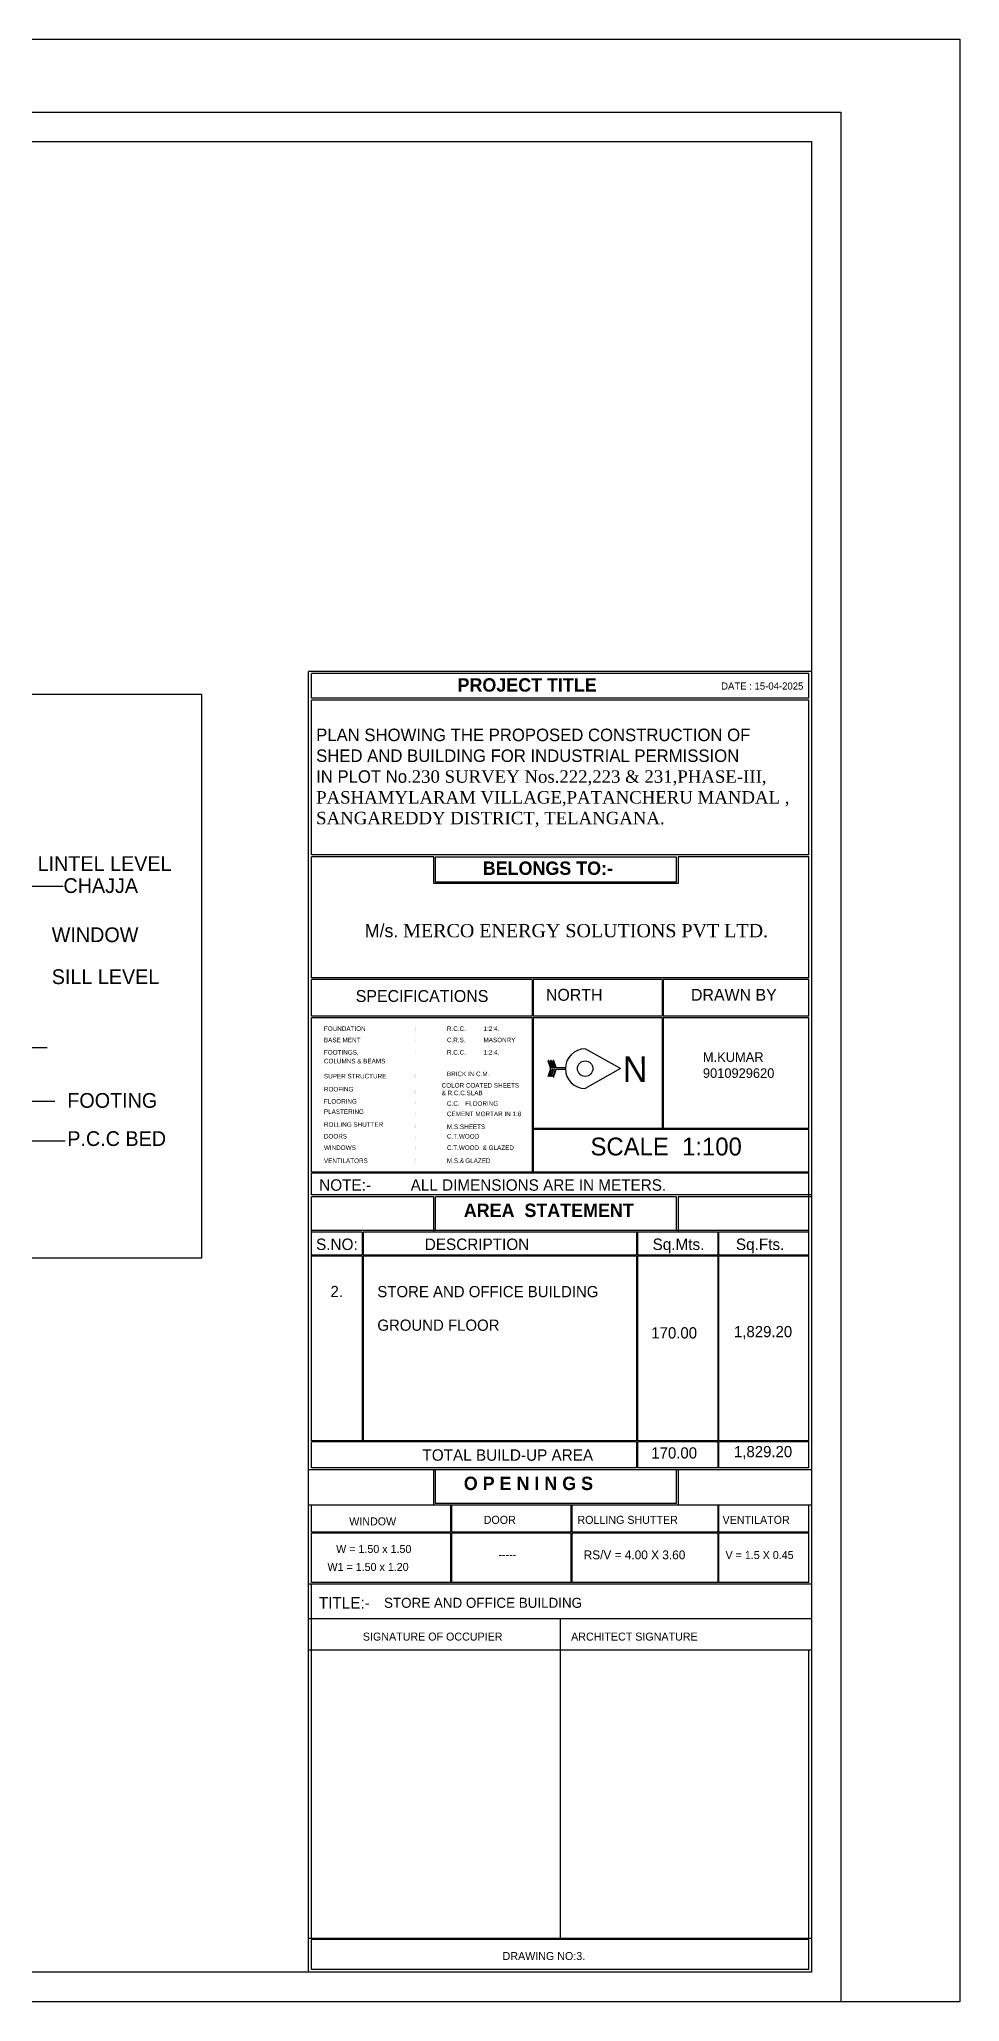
# Model space of a CAD drawing. Header units: metres. Extents: x 4203 to 4342, y -2959 to -2859.
# Drawn here: x 4325.99 to 4341.58, y -2957.99 to -2924.77 of the extents above; entities that cross this region are included whole.
import ezdxf

# ---------------------------------------------------------------- set-up
doc = ezdxf.new("R2010")
doc.units = ezdxf.units.M
doc.header["$LTSCALE"] = 0.1
doc.layers.get('0').update_dxf_attribs({"true_color": 0xffffff})
doc.layers.add('__BN_BuildingPlan', color=52, linetype='Continuous', true_color=0xbdbd00)
doc.layers.add('__BN_Section', color=75, linetype='Continuous', true_color=0x6b8156)
doc.styles.add('2', font='swisscl.ttf', dxfattribs={"height": 2.5})
doc.styles.get("Standard").update_dxf_attribs({"font": 'times.ttf'})
doc.styles.add('style6', font='times.ttf')

# ---------------------------------------------------------------- blocks, each defined once
blk = doc.blocks.new('GG')
at = {"color": 5, "ltscale": 0.13}
for p, q in [((0, 0), (0.212, 0.096)), ((0.202, 0.052), (0, 0)), ((3.279, 0), (0, 0)), ((0, 0), (0.212, -0.096)), ((0.202, -0.052), (0, 0)), ((0.212, 0.096), (0.202, 0.052)), ((0.212, -0.096), (0.202, -0.052))]:
    blk.add_line(p, q, dxfattribs=at)
at = {"color": 5}
blk.add_line((0.144, 0.067, -0.002), (0.144, -0.043, -0.002), dxfattribs=at)

msp = doc.modelspace()

# ---------------------------------------------------------------- linework, layer by layer
for p, q in [((4339.065, -2935.478), (4330.551, -2935.478)), ((4330.551, -2957.49), (4330.551, -2935.478)), ((4339.018, -2935.509), (4330.598, -2935.509)), ((4330.598, -2935.929), (4330.598, -2935.509)), ((4339.018, -2935.929), (4339.018, -2935.509)), ((4339.018, -2935.929), (4330.598, -2935.929)), ((4339.018, -2935.961), (4330.598, -2935.961)), ((4330.598, -2938.58), (4330.598, -2935.961)), ((4339.018, -2938.58), (4339.018, -2935.961)), ((4339.018, -2938.58), (4330.598, -2938.58)), ((4330.598, -2940.658), (4330.598, -2938.611)), ((4332.668, -2938.611), (4330.598, -2938.611)), ((4339.018, -2938.611), (4336.807, -2938.611)), ((4339.018, -2940.658), (4339.018, -2938.611)), ((4339.018, -2940.658), (4330.598, -2940.658)), ((4330.598, -2941.307), (4330.598, -2940.689)), ((4334.335, -2940.689), (4330.598, -2940.689)), ((4336.537, -2940.689), (4334.351, -2940.689)), ((4339.018, -2940.689), (4336.552, -2940.689)), ((4339.018, -2941.307), (4339.018, -2940.689)), ((4334.335, -2941.307), (4330.598, -2941.307)), ((4330.598, -2943.948), (4330.598, -2941.338)), ((4334.335, -2941.338), (4330.598, -2941.338)), ((4336.537, -2941.307), (4334.351, -2941.307)), ((4336.537, -2941.338), (4334.351, -2941.338)), ((4339.018, -2941.307), (4336.552, -2941.307)), ((4339.018, -2941.338), (4336.552, -2941.338)), ((4339.018, -2943.205), (4339.018, -2941.338)), ((4339.018, -2943.948), (4339.018, -2943.221)), ((4330.598, -2944.334), (4330.598, -2943.964)), ((4339.018, -2948.499), (4339.018, -2943.964)), ((4330.598, -2948.499), (4330.598, -2944.365)), ((4337.477, -2944.967), (4331.474, -2944.967)), ((4330.598, -2948.955), (4330.598, -2948.515)), ((4339.018, -2948.955), (4339.018, -2948.515)), ((4330.598, -2950.042), (4330.598, -2949.588)), ((4339.018, -2950.042), (4339.018, -2949.588)), ((4330.598, -2950.893), (4330.598, -2950.058)), ((4339.018, -2950.893), (4339.018, -2950.058)), ((4330.598, -2956.921), (4330.598, -2950.924)), ((4339.018, -2956.921), (4339.018, -2952.037)), ((4330.598, -2957.443), (4330.598, -2956.936)), ((4339.018, -2957.443), (4339.018, -2956.936)), ((4339.018, -2957.443), (4330.598, -2957.443)), ((4339.065, -2957.49), (4330.551, -2957.49))]:
    msp.add_line(p, q)
at = {"color": 6}
msp.add_line((4322.848, -2941.838), (4326.121, -2941.838), dxfattribs=at)
for points in [[(4298.255, -2926.006), (4339.565, -2926.006), (4339.565, -2957.99), (4298.255, -2957.99)], [(4298.755, -2926.506), (4339.065, -2926.506), (4339.065, -2957.49), (4298.755, -2957.49)], [(4332.699, -2938.611), (4336.776, -2938.611), (4336.776, -2939.043), (4332.699, -2939.043)]]:
    msp.add_lwpolyline(points, close=True)
for points in [[(4336.807, -2938.611), (4336.807, -2939.065), (4332.668, -2939.065), (4332.668, -2938.611)], [(4334.335, -2940.689), (4334.335, -2941.307)], [(4334.351, -2940.689), (4334.351, -2941.307)], [(4336.537, -2940.689), (4336.537, -2941.307)], [(4336.552, -2940.689), (4336.552, -2941.307)], [(4334.335, -2941.338), (4334.335, -2943.948)], [(4334.351, -2941.338), (4334.351, -2943.205)], [(4336.537, -2941.338), (4336.537, -2943.205)], [(4336.552, -2941.338), (4336.552, -2943.205)], [(4334.351, -2943.205), (4339.018, -2943.205)], [(4334.351, -2943.221), (4334.351, -2943.948)], [(4334.351, -2943.221), (4339.018, -2943.221)], [(4334.335, -2943.948), (4330.598, -2943.948)], [(4339.018, -2943.964), (4330.598, -2943.964)], [(4339.018, -2943.948), (4334.351, -2943.948)], [(4339.065, -2944.334), (4330.598, -2944.334)], [(4332.668, -2944.365), (4330.598, -2944.365)], [(4332.668, -2944.967), (4332.668, -2944.365)], [(4336.776, -2944.365), (4332.699, -2944.365)], [(4332.699, -2944.935), (4332.699, -2944.365)], [(4336.776, -2944.365), (4336.776, -2944.935)], [(4336.807, -2944.334), (4336.807, -2944.335)], [(4339.065, -2944.365), (4336.807, -2944.365)], [(4336.807, -2944.365), (4336.807, -2944.967)], [(4339.018, -2944.935), (4330.598, -2944.935)], [(4331.459, -2944.967), (4330.598, -2944.967)], [(4331.459, -2944.967), (4331.459, -2945.355)], [(4331.474, -2944.967), (4331.474, -2945.355)], [(4336.101, -2944.967), (4336.101, -2945.355)], [(4336.117, -2944.967), (4336.117, -2945.355)], [(4337.477, -2944.967), (4337.477, -2945.355)], [(4339.018, -2944.967), (4337.493, -2944.967)], [(4337.493, -2944.967), (4337.493, -2945.355)], [(4331.459, -2945.355), (4330.598, -2945.355)], [(4331.459, -2945.371), (4330.598, -2945.371)], [(4331.459, -2945.371), (4331.459, -2948.499)], [(4336.101, -2945.355), (4331.474, -2945.355)], [(4331.474, -2945.371), (4331.474, -2948.499)], [(4336.101, -2945.371), (4331.474, -2945.371)], [(4336.101, -2945.371), (4336.101, -2948.499)], [(4337.477, -2945.355), (4336.117, -2945.355)], [(4337.477, -2945.371), (4336.117, -2945.371)], [(4336.117, -2945.371), (4336.117, -2948.499)], [(4337.477, -2945.371), (4337.477, -2948.499)], [(4339.018, -2945.355), (4337.493, -2945.355)], [(4339.018, -2945.371), (4337.493, -2945.371)], [(4337.493, -2945.371), (4337.493, -2948.499)], [(4331.459, -2948.499), (4330.598, -2948.499)], [(4336.101, -2948.499), (4331.474, -2948.499)], [(4337.477, -2948.499), (4336.117, -2948.499)], [(4339.018, -2948.499), (4337.493, -2948.499)], [(4336.101, -2948.515), (4330.598, -2948.515)], [(4336.101, -2948.515), (4336.101, -2948.955)], [(4336.117, -2948.515), (4336.117, -2948.955)], [(4337.477, -2948.515), (4336.117, -2948.515)], [(4337.477, -2948.515), (4337.477, -2948.955)], [(4337.493, -2948.515), (4337.493, -2948.955)], [(4339.018, -2948.515), (4337.493, -2948.515)], [(4339.065, -2948.986), (4330.551, -2948.986)], [(4336.101, -2948.955), (4330.598, -2948.955)], [(4332.668, -2949.588), (4332.668, -2948.986)], [(4336.776, -2948.986), (4336.776, -2949.556), (4332.699, -2949.556), (4332.699, -2948.986)], [(4337.477, -2948.955), (4336.117, -2948.955)], [(4336.807, -2948.986), (4336.807, -2949.588)], [(4339.018, -2948.955), (4337.493, -2948.955)], [(4339.065, -2949.588), (4330.551, -2949.588)], [(4332.953, -2949.588), (4332.953, -2950.042)], [(4332.969, -2949.588), (4332.969, -2950.042)], [(4334.991, -2949.588), (4334.991, -2950.042)], [(4335.006, -2949.588), (4335.006, -2950.042)], [(4337.477, -2949.588), (4337.477, -2950.042)], [(4337.493, -2949.588), (4337.493, -2950.042)], [(4332.953, -2950.042), (4330.598, -2950.042)], [(4332.953, -2950.058), (4330.598, -2950.058)], [(4332.953, -2950.058), (4332.953, -2950.893)], [(4334.991, -2950.042), (4332.969, -2950.042)], [(4334.991, -2950.058), (4332.969, -2950.058)], [(4332.969, -2950.058), (4332.969, -2950.893)], [(4334.991, -2950.058), (4334.991, -2950.893)], [(4337.477, -2950.042), (4335.006, -2950.042)], [(4337.477, -2950.058), (4335.006, -2950.058)], [(4335.006, -2950.058), (4335.006, -2950.893)], [(4337.477, -2950.058), (4337.477, -2950.893)], [(4339.018, -2950.042), (4337.493, -2950.042)], [(4339.018, -2950.058), (4337.493, -2950.058)], [(4337.493, -2950.058), (4337.493, -2950.893)], [(4339.065, -2950.924), (4330.551, -2950.924)], [(4332.953, -2950.893), (4330.598, -2950.893)], [(4334.991, -2950.893), (4332.969, -2950.893)], [(4337.477, -2950.893), (4335.006, -2950.893)], [(4339.018, -2950.893), (4337.493, -2950.893)], [(4339.065, -2951.508), (4330.551, -2951.508)], [(4334.808, -2951.508), (4334.808, -2956.936)], [(4339.065, -2952.037), (4330.551, -2952.037)], [(4339.065, -2956.921), (4330.551, -2956.921)], [(4339.018, -2956.936), (4330.598, -2956.936)]]:
    msp.add_lwpolyline(points)
at = {"linetype": 'Continuous'}
for points in [[(4335.833, -2942.195), (4335.233, -2941.862)], [(4334.605, -2942.329), (4334.647, -2942.209), (4334.647, -2942.185), (4334.605, -2942.068)], [(4334.662, -2942.184), (4334.661, -2942.18), (4334.621, -2942.068)], [(4334.689, -2942.184), (4334.649, -2942.073)], [(4334.689, -2942.184), (4334.662, -2942.184)], [(4334.703, -2942.184), (4334.703, -2942.18), (4334.663, -2942.067)], [(4334.731, -2942.184), (4334.688, -2942.067)], [(4334.731, -2942.184), (4334.703, -2942.184)], [(4334.745, -2942.184), (4334.745, -2942.18), (4334.705, -2942.067)], [(4334.898, -2942.184), (4334.745, -2942.184)], [(4335.833, -2942.195), (4335.234, -2942.532)], [(4334.622, -2942.329), (4334.662, -2942.214), (4334.662, -2942.209)], [(4334.647, -2942.329), (4334.689, -2942.209)], [(4334.689, -2942.209), (4334.662, -2942.209)], [(4334.663, -2942.329), (4334.703, -2942.214), (4334.703, -2942.209)], [(4334.689, -2942.329), (4334.731, -2942.209)], [(4334.731, -2942.209), (4334.703, -2942.209)], [(4334.705, -2942.329), (4334.745, -2942.214), (4334.745, -2942.209)], [(4334.898, -2942.209), (4334.745, -2942.209)]]:
    msp.add_lwpolyline(points, dxfattribs=at)
msp.add_circle((4335.233, -2942.197), 0.131, dxfattribs=at)
for centre, radius, start, end in [((4335.233, -2942.197), 0.335, 90.1524, 270.1524), ((4334.613, -2942.068), 0.0081, 0.1524, 180.1524), ((4334.655, -2942.068), 0.0081, 0.1524, 219.5565), ((4334.697, -2942.067), 0.0081, 0.1524, 180.1524), ((4334.639, -2942.314), 0.00805, 177.3836, 357.3836), ((4334.681, -2942.316), 0.00805, 177.3836, 357.3836), ((4334.697, -2942.329), 0.00805, 180.1524, 0.1524)]:
    msp.add_arc(centre, radius, start, end, dxfattribs=at)
at = {"layer": '__BN_BuildingPlan'}
msp.add_lwpolyline([(4296.404, -2924.775), (4341.576, -2924.775), (4341.576, -2957.99), (4296.404, -2957.99)], close=True, dxfattribs=at)
at = {"layer": '__BN_Section'}
msp.add_lwpolyline([(4300.886, -2935.857), (4328.737, -2935.857), (4328.737, -2945.402), (4300.886, -2945.402)], close=True, dxfattribs=at)

# ---------------------------------------------------------------- block references
at = {"color": 42}
for p in [(4323.114, -2939.116, 0.001), (4322.972, -2942.753, 0.001), (4323.149, -2943.424, 0.001)]:
    msp.add_blockref('GG', p, dxfattribs=at)

# ---------------------------------------------------------------- texts
at = {"style": '2', "width": 0.75}
for p in [(4332.351, -2941.552), (4332.351, -2941.719), (4332.351, -2941.938), (4332.351, -2942.331), (4332.351, -2942.601), (4332.351, -2942.789), (4332.351, -2942.977), (4332.351, -2943.195), (4332.351, -2943.378), (4332.351, -2943.56), (4332.351, -2943.775)]:
    msp.add_text(':', height=0.054, dxfattribs=at).set_placement(p)
at = {"attachment_point": 1}
for s, width, insert, char_height in [('{\\fCalisto MT|b1|i0|c0|p18;PROJECT TITLE  }', 724.77923, (4333.072, -2935.59), 0.22658), ('{\\fCalisto MT|b0|i0|c0|p18;DATE : 15-04-2025}', 25.10442, (4337.535, -2935.661), 0.12093), ('{\\fCalisto MT|b1|i0|c0|p18;BELONGS TO:-}', 962.68629, (4333.499, -2938.691), 0.22658), ('{\\fCalisto MT|b0|i0|c0|p18;SPECIFICATIONS}', 25.10442, (4331.348, -2940.867), 0.20155), ('{\\fCalisto MT|b0|i0|c0|p18;NORTH}', 25.10442, (4334.569, -2940.847), 0.20155), ('{\\fCalisto MT|b0|i0|c0|p18;DRAWN BY}', 410.19017, (4337.025, -2940.847), 0.20155), ('{\\fCalisto MT|b0|i0|c0|p18;FOUNDATION}', 25.10442, (4330.81, -2941.482), 0.07739), ('{\\fCalisto MT|b0|i0|c0|p18;R.C.C.^I1:2:4.}', 25.10442, (4332.893, -2941.482), 0.07739), ('{\\fCalisto MT|b0|i0|c0|p18;BASE MENT}', 25.10442, (4330.81, -2941.673), 0.07739), ('{\\fCalisto MT|b0|i0|c0|p18;C.R.S.^IMASONRY }', 25.10442, (4332.893, -2941.673), 0.07739), ('{\\fCalisto MT|b0|i0|c0|p18;COLUMNS & BEAMS}', 25.10442, (4330.81, -2942.031), 0.07739), ('{\\fCalisto MT|b0|i0|c0|p18;FOOTINGS,}', 25.10442, (4330.81, -2941.882), 0.07739), ('{\\fCalisto MT|b0|i0|c0|p18;R.C.C.^I1:2:4.}', 25.10442, (4332.893, -2941.882), 0.07739), ('{\\fCalisto MT|b0|i0|c0|p18;M.KUMAR\\P9010929620}', 25.10442, (4337.227, -2941.92, 102.172), 0.16268), ('{\\fCalisto MT|b0|i0|c0|p18;SUPER STRUCTURE}', 25.10442, (4330.81, -2942.285), 0.07739), ('{\\fCalisto MT|b0|i0|c0|p18;ROOFING}', 25.10442, (4330.81, -2942.506), 0.07739), ('{\\fCalisto MT|b0|i0|c0|p18;COLOR COATED SHEETS \\P& R.C.C.SLAB}', 25.10442, (4332.803, -2942.441), 0.07739), ('{\\fCalisto MT|b0|i0|c0|p18;BRICK IN C.M.}', 25.10442, (4332.893, -2942.247), 0.07739), ('{\\fCalisto MT|b0|i0|c0|p18;FLOORING }', 25.10442, (4330.81, -2942.712), 0.07739), ('{\\fCalisto MT|b0|i0|c0|p18;C.C.^IFLOORING }', 25.10442, (4332.893, -2942.749), 0.07739), ('{\\fCalisto MT|b0|i0|c0|p18;PLASTERING}', 25.10442, (4330.81, -2942.886), 0.07739), ('{\\fCalisto MT|b0|i0|c0|p18;ROLLING SHUTTER}', 25.10442, (4330.81, -2943.104), 0.07739), ('{\\fCalisto MT|b0|i0|c0|p18;CEMENT MORTAR IN 1:8}', 25.10442, (4332.893, -2942.924), 0.07739), ('{\\fCalisto MT|b0|i0|c0|p18;M.S.SHEETS}', 25.10442, (4332.893, -2943.142), 0.07739), ('{\\fCalisto MT|b0|i0|c0|p18;WINDOWS}', 25.10442, (4330.81, -2943.496), 0.07739), ('{\\fCalisto MT|b0|i0|c0|p18;DOORS}', 25.10442, (4330.81, -2943.303), 0.07739), ('{\\fCalisto MT|b0|i0|c0|p18;C.T.WOOD}', 25.10442, (4332.893, -2943.303), 0.07739), ('{\\fCalisto MT|b0|i0|c0|p18;C.T.WOOD  & GLAZED}', 25.10442, (4332.893, -2943.496), 0.07739), ('{\\fCalisto MT|b0|i0|c0|p18;SCALE  1:100}', 762.22971, (4335.324, -2943.364), 0.30232), ('{\\fCalisto MT|b0|i0|c0|p18;VENTILATORS}', 25.10442, (4330.81, -2943.717), 0.07739), ('{\\fCalisto MT|b0|i0|c0|p18;M.S.&^IGLAZED}', 25.10442, (4332.893, -2943.717), 0.07739), ('{\\fCalisto MT|b0|i0|c0|p18;NOTE:-^IALL DIMENSIONS ARE IN METERS.}', 2659.4751, (4330.73, -2944.07), 0.19349), ('{\\fCalisto MT|b1|i0|c0|p18;AREA  STATEMENT}', 1010.98843, (4333.178, -2944.482), 0.22658), ('{\\fCalisto MT|b0|i0|c0|p18;S.NO:}', 25.10442, (4330.677, -2945.073), 0.19349), ('{\\fCalisto MT|b0|i0|c0|p18;DESCRIPTION}', 25.10442, (4332.518, -2945.073), 0.19349), ('{\\fCalisto MT|b0|i0|c0|p18;Sq.Mts.}', 25.10442, (4336.375, -2945.073), 0.19349), ('{\\fCalisto MT|b0|i0|c0|p18;Sq.Fts.}', 25.10442, (4337.786, -2945.073), 0.19349), ('{\\fCalisto MT|b0|i0|c0|p18;TOTAL BUILD-UP AREA }', 1205.28261, (4332.478, -2948.64), 0.19349), ('{\\fCalisto MT|b1|i0|c0|p18;O P E N I N G S }', 1010.98843, (4333.178, -2949.103), 0.22658), ('{\\fCalisto MT|b0|i0|c0|p18;WINDOW}', 471.53749, (4331.238, -2949.792), 0.13544), ('{\\fCalisto MT|b0|i0|c0|p18;DOOR}', 546.59305, (4333.515, -2949.766), 0.13544), ('{\\fCalisto MT|b0|i0|c0|p18;ROLLING SHUTTER}', 535.11226, (4335.102, -2949.766), 0.13544), ('{\\fCalisto MT|b0|i0|c0|p18;VENTILATOR}', 25.10442, (4337.56, -2949.766), 0.13544), ('{\\fCalisto MT|b0|i0|c0|p18;W = 1.50 x 1.50}', 913.45203, (4331.017, -2950.259), 0.13544), ('{\\fCalisto MT|b0|i0|c0|p18;-----}', 913.45203, (4333.765, -2950.355), 0.13544), ('{\\fCalisto MT|b0|i0|c0|p18;RS/V = 4.00 X 3.60}', 721.40248, (4335.208, -2950.351), 0.14994), ('{\\fCalisto MT|b0|i0|c0|p18;V = 1.5 X 0.45}', 721.40248, (4337.61, -2950.362), 0.13544), ('{\\fCalisto MT|b0|i0|c0|p18;W1 = 1.50 x 1.20}', 913.45203, (4330.87, -2950.563), 0.13544), ('{\\fCalisto MT|b0|i0|c0|p18;TITLE:-}', 1205.28261, (4330.724, -2951.142), 0.19349), ('{\\fCalisto MT|b0|i0|c0|p18;\\C1;STORE AND OFFICE BUILDING}', 103.66517, (4331.827, -2951.153), 0.16969), ('{\\fCalisto MT|b0|i0|c0|p18;SIGNATURE OF OCCUPIER}', 940.0367, (4331.469, -2951.742), 0.13544), ('{\\fCalisto MT|b0|i0|c0|p18;ARCHITECT SIGNATURE }', 668.08901, (4334.995, -2951.742), 0.13544), ('{\\fCalisto MT|b0|i0|c0|p18;DRAWING NO:3.}', 614.79869, (4333.835, -2957.148), 0.13544)]:
    msp.add_mtext_dynamic_manual_height_columns(s, width=width, gutter_width=8.75, heights=[0], dxfattribs=dict(at, insert=insert, char_height=char_height))
at = {"linetype": 'Continuous', "insert": (4330.678, -2936.09), "char_height": 0.21058, "attachment_point": 1}
msp.add_mtext_dynamic_manual_height_columns('\\A1;{\\fCalisto MT|b0|i0|c0|p18;\\H1.0041x;\\PPLAN SHOWING THE PROPOSED CONSTRUCTION OF\\PSHED AND BUILDING FOR INDUSTRIAL PERMISSION \\PIN PLOT No.\\fTimes New Roman|b0|i0|c0|p18;\\H0.99592x;\\C0;230 SURVEY Nos.222,223 & 231,PHASE-III, \\PPASHAMYLARAM VILLAGE,PATANCHERU MANDAL , \\PSANGAREDDY DISTRICT, TELANGANA.}', width=29.73131, gutter_width=3120.157, heights=[6.351], dxfattribs=at)
at = {"char_height": 0.25, "width": 32.78804, "attachment_point": 1}
for s, insert in [('{\\fCalisto MT|b0|i0|c0|p18;LINTEL LEVEL}', (4325.962, -2938.601)), ('{\\fCalisto MT|b0|i0|c0|p18;CHAJJA}', (4326.399, -2938.974)), ('{\\fCalisto MT|b0|i0|c0|p18;WINDOW}', (4326.201, -2939.806)), ('{\\fCalisto MT|b0|i0|c0|p18;SILL LEVEL}', (4326.201, -2940.516)), ('{\\fCalisto MT|b0|i0|c0|p18;FOOTING}', (4326.464, -2942.61)), ('{\\fCalisto MT|b0|i0|c0|p18;P.C.C BED}', (4326.464, -2943.256))]:
    msp.add_mtext(s, dxfattribs=dict(at, insert=insert))
at = {"insert": (4318.923, -2939.376), "char_height": 0.22414, "attachment_point": 1, "style": 'style6'}
msp.add_mtext_dynamic_manual_height_columns('\\pxqc;{\\fCalisto MT|b0|i0|c0|p18;\\PM/s. \\A1;\\fTimes New Roman|b0|i0|c0|p18;\\C0;MERCO ENERGY SOLUTIONS PVT LTD.}', width=31.98719, gutter_width=8.75, heights=[0], dxfattribs=at)
at = {"linetype": 'Continuous', "insert": (4335.871, -2942.425), "char_height": 0.43354, "attachment_point": 7, "rotation": 0.1641}
msp.add_mtext_dynamic_manual_height_columns('{\\fCalisto MT|b0|i0|c0|p18;N}', width=25.10442, gutter_width=8.75, heights=[0], dxfattribs=at)
at = {"color": 1, "linetype": 'Continuous', "char_height": 0.1894, "attachment_point": 1}
for s, width, insert in [('{\\fCalisto MT|b0|i0|c0|p18;2.}', 103.66517, (4330.921, -2945.874)), ('{\\fCalisto MT|b0|i0|c0|p18;STORE AND OFFICE BUILDING}', 103.66517, (4331.714, -2945.876)), ('{\\fCalisto MT|b0|i0|c0|p18;GROUND FLOOR}', 103.66517, (4331.714, -2946.444)), ('{\\fCalisto MT|b0|i0|c0|p18;170.00}', 25.10442, (4336.353, -2946.574)), ('{\\fCalisto MT|b0|i0|c0|p18;1,829.20}', 25.10442, (4337.753, -2946.553)), ('{\\fCalisto MT|b0|i0|c0|p18;170.00}', 25.10442, (4336.353, -2948.606)), ('{\\fCalisto MT|b0|i0|c0|p18;1,829.20}', 25.10442, (4337.753, -2948.584))]:
    msp.add_mtext_dynamic_manual_height_columns(s, width=width, gutter_width=8.75, heights=[0], dxfattribs=dict(at, insert=insert))

doc.saveas('drawing.dxf')
